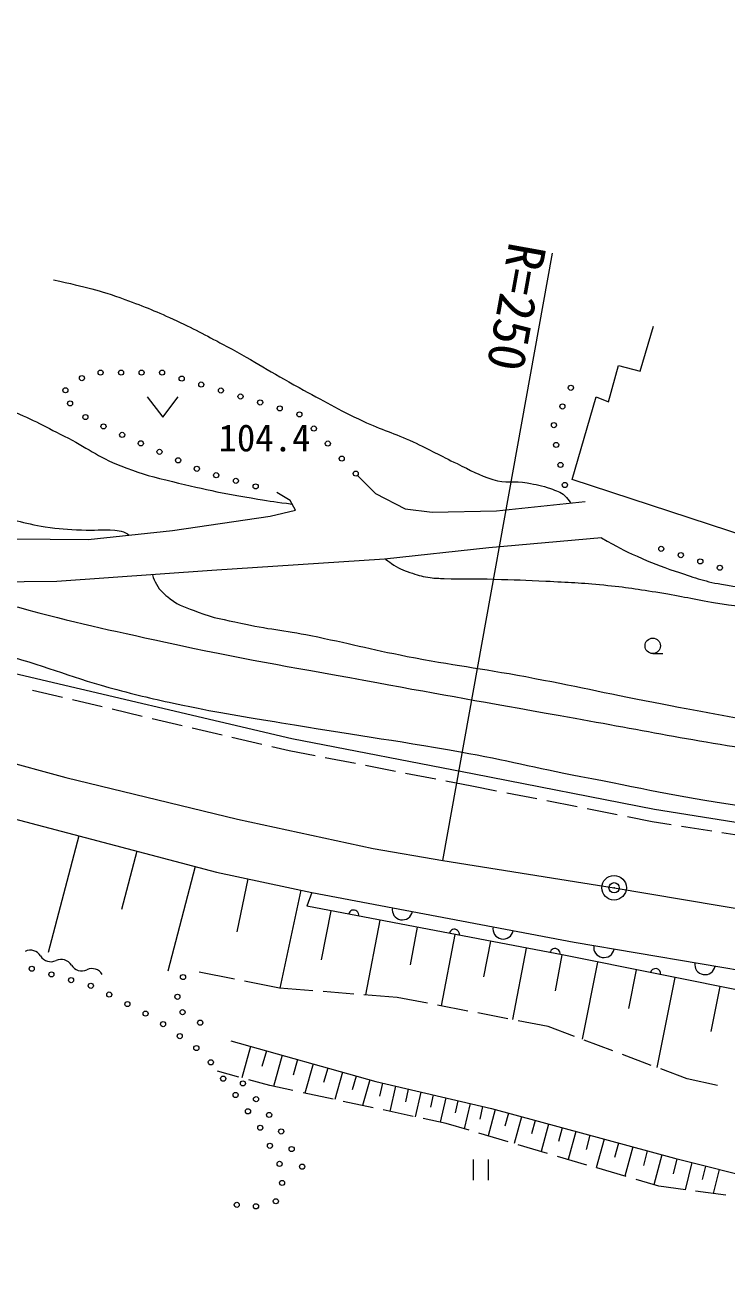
# Model space of a CAD drawing. Units: millimetres at full size, sheet at 1:1000; details may follow other scales. Extents: x 40000 to 680000, y 20000 to 380000.
# Drawn here: x 336128 to 370354, y 247590 to 309025 of the extents above; entities that cross this region are included whole.
import ezdxf
from ezdxf.enums import TextEntityAlignment as Align

# ---------------------------------------------------------------- set-up
doc = ezdxf.new("R2010")
doc.units = ezdxf.units.MM
doc.header["$LTSCALE"] = 1000
doc.header["$PDMODE"] = 32
doc.header["$PDSIZE"] = 500
doc.linetypes.add('CHAIN', pattern=[18.5, 12, -1.5, 3.5, -1.5])
for name, color, linetype, lineweight in [('M-BGD', 7, 'Continuous', 13), ('M-BMK', 2, 'CHAIN', 13), ('M-BMK-SRVR', 3, 'Continuous', 13), ('M-STR-HTXT', 7, 'Continuous', 13)]:
    doc.layers.add(name, color=color, linetype=linetype, lineweight=lineweight)
doc.layers.add('M-BGD-HTXT', color=7, linetype='Continuous')
doc.styles.add('ＭＳ ゴシック', font='')
doc.styles.get('ＭＳ ゴシック').set_extended_font_data('MS Gothic')

msp = doc.modelspace()

# ---------------------------------------------------------------- linework, layer by layer
at = {"layer": 'M-BGD'}
for p, q in [((342086, 290907), (342836, 289907)), ((342836, 289907), (343586, 290907)), ((366740, 278378), (367240, 278378)), ((336481, 276589), (337941, 276246)), ((338428, 276132), (339888, 275789)), ((340375, 275674), (341835, 275331)), ((342322, 275217), (343782, 274874)), ((344269, 274760), (345729, 274417)), ((346216, 274303), (347676, 273960)), ((348163, 273846), (349009, 273647)), ((349009, 273647), (350270, 273404)), ((350761, 273309), (352234, 273024)), ((352724, 272929), (354197, 272645)), ((354688, 272550), (356161, 272265)), ((356652, 272171), (357913, 271927)), ((357913, 271927), (359125, 271688)), ((359616, 271591), (361088, 271301)), ((361578, 271204), (363050, 270913)), ((363540, 270817), (365012, 270526)), ((365502, 270429), (366715, 270190)), ((366715, 270190), (367645, 270042)), ((368139, 269964), (369621, 269729)), ((338741, 269486), (337245, 263804)), ((370114, 269650), (371596, 269415)), ((341582, 268738), (340834, 265897)), ((344423, 267990), (343080, 262888)), ((346992, 267392), (346445, 264811)), ((349572, 266845), (348558, 262058)), ((350110, 266731), (349869, 266058)), ((351030, 265836), (350570, 263433)), ((353433, 265376), (352735, 261727)), ((355257, 265027), (354908, 263203)), ((357082, 264678), (356415, 261194)), ((358824, 264345), (358491, 262603)), ((360566, 264012), (359899, 260523)), ((362311, 263678), (361977, 261934)), ((364052, 263330), (363297, 259564)), ((365935, 262953), (365558, 261069)), ((346333, 262501), (344618, 262844)), ((348538, 262060), (346823, 262403)), ((367818, 262575), (366939, 258191)), ((350163, 261931), (348538, 262060)), ((352157, 261773), (350662, 261892)), ((354280, 261605), (352655, 261733)), ((370010, 262135), (369570, 259944)), ((355751, 261322), (354280, 261605)), ((357715, 260944), (356242, 261227)), ((359679, 260566), (358206, 260849)), ((361641, 260188), (360170, 260471)), ((362925, 259704), (361641, 260188)), ((364797, 258999), (363393, 259528)), ((347126, 259213), (346697, 257679)), ((347892, 258998), (347678, 258232)), ((348659, 258784), (348235, 257267)), ((366668, 258294), (365264, 258823)), ((349417, 258572), (349205, 257813)), ((350176, 258360), (349777, 256936)), ((350887, 258160), (350688, 257449)), ((368420, 257633), (367136, 258117)), ((346551, 257719), (345515, 258004)), ((348069, 257303), (347033, 257587)), ((351599, 257961), (351225, 256625)), ((352267, 257774), (352080, 257106)), ((352935, 257588), (352584, 256333)), ((353566, 257427), (353418, 256793)), ((369906, 257314), (368420, 257633)), ((349191, 257062), (348069, 257303)), ((351147, 256642), (349680, 256957)), ((354200, 257279), (353913, 256048)), ((354815, 257135), (354672, 256520)), ((355431, 256992), (355149, 255783)), ((356035, 256851), (355894, 256246)), ((353102, 256222), (351636, 256537)), ((356640, 256710), (356363, 255522)), ((357234, 256571), (357095, 255978)), ((357827, 256433), (357540, 255199)), ((358444, 256289), (358300, 255672)), ((355058, 255802), (353591, 256117)), ((356669, 255456), (355547, 255697)), ((359059, 256138), (358710, 254854)), ((359701, 255964), (359527, 255322)), ((360344, 255789), (359987, 254477)), ((360999, 255611), (360821, 254955)), ((357778, 255129), (356669, 255456)), ((359696, 254563), (358258, 254988)), ((361655, 255432), (361291, 254092)), ((362325, 255250), (362143, 254580)), ((362995, 255068), (362623, 253699)), ((361615, 253997), (360176, 254421)), ((363680, 254882), (363494, 254197)), ((364364, 254696), (363984, 253298)), ((365063, 254506), (364873, 253807)), ((363533, 253431), (362094, 253855)), ((365762, 254316), (365374, 252887)), ((366476, 254121), (366282, 253407)), ((367190, 253927), (366794, 252468)), ((367920, 253731), (367737, 252998)), ((357977, 253696), (357977, 252696)), ((358727, 252696), (358727, 253696)), ((365451, 252865), (364012, 253289)), ((368653, 253548), (368322, 252223)), ((369316, 253382), (369150, 252719)), ((369978, 253216), (369683, 252039)), ((367040, 252396), (365931, 252723)), ((368331, 252222), (367040, 252396)), ((370313, 251954), (368826, 252155))]:
    msp.add_line(p, q, dxfattribs=at)
for points in [[(258709, 274466), (257900, 280975), (257360, 287096), (257124, 289766), (256753, 290969), (256068, 291958), (255258, 292880), (253695, 294027), (250896, 296107), (248996, 297613), (248153, 298422), (247771, 298973), (247703, 299254), (247748, 299412), (248400, 299344), (253639, 297636), (261604, 295179), (276047, 290103), (293045, 284336), (308020, 279024), (318820, 275407), (334984, 270475), (345456, 267718), (350110, 266731)], [(373315, 291912), (380549, 289551), (378087, 281861), (362818, 286861), (363981, 290892), (364588, 290655), (365077, 292426), (366123, 292156), (366780, 294348)], [(352337, 287063), (353222, 286178), (354664, 285444), (355979, 285267), (359116, 285343), (363441, 285798)], [(320256, 281451), (321347, 282175), (323370, 283086), (325141, 283558), (327266, 283929), (329947, 284030), (339205, 283946), (343319, 284384), (348074, 285076), (349322, 285379), (349053, 285835), (348408, 286234)], [(324524, 280658), (335301, 277482), (349135, 274234), (358028, 272516), (366820, 270781), (375066, 269471), (384703, 268699), (395384, 268547), (402391, 268614), (417849, 270549), (429172, 272130), (436035, 273603), (439594, 274751), (443829, 276468), (449008, 279200), (454123, 282045), (456658, 283115), (458582, 283721), (460146, 284063)], [(364245, 284014), (358742, 283539), (353658, 282982), (345234, 282426), (337671, 281895), (329704, 281819), (327615, 281616), (325918, 281257), (324895, 280852), (324524, 280658)], [(350110, 266731), (362902, 264295), (381342, 261183), (390903, 259893), (394368, 258451)], [(394368, 257465), (388247, 258679), (376265, 260881), (362396, 263662), (349869, 266058)], [(346163, 259482), (353229, 257505), (358870, 256190), (367799, 253762), (381028, 250448), (385328, 249487), (389097, 247590)]]:
    msp.add_lwpolyline(points, dxfattribs=at)
for centre, radius in [((338895, 291811), 125), ((339806, 292081), 125), ((340806, 292081), 125), ((341806, 292081), 125), ((342806, 292080), 125), ((343762, 291789), 125), ((338090, 291218), 125), ((344719, 291498), 125), ((345676, 291207), 125), ((362748, 291340), 125), ((338317, 290577), 125), ((346633, 290916), 125), ((347589, 290625), 125), ((339064, 289913), 125), ((348546, 290334), 125), ((349503, 290043), 125), ((362334, 290430), 125), ((339948, 289458), 125), ((350210, 289353), 125), ((361921, 289519), 125), ((340858, 289044), 125), ((341769, 288630), 125), ((350891, 288620), 125), ((342679, 288217), 125), ((362027, 288554), 125), ((343589, 287803), 125), ((351571, 287888), 125), ((362241, 287577), 125), ((344500, 287389), 125), ((345447, 287077), 125), ((346409, 286803), 125), ((352252, 287155), 125), ((347371, 286529), 125), ((362455, 286600), 125), ((367158, 283485), 125), ((368110, 283178), 125), ((369061, 282871), 125), ((370013, 282564), 125), ((366739, 278753), 375), ((336446, 263007), 125), ((337407, 262729), 125), ((338367, 262451), 125), ((343827, 262600), 125), ((339328, 262173), 125), ((340229, 261748), 125), ((343552, 261638), 125), ((341115, 261283), 125), ((342000, 260818), 125), ((343807, 260887), 125), ((344666, 260375), 125), ((342855, 260304), 125), ((343666, 259719), 125), ((344477, 259135), 125), ((345183, 258441), 125), ((345787, 257645), 125), ((346749, 257413), 125), ((346392, 256848), 125), ((347388, 256644), 125), ((346996, 256052), 125), ((348027, 255875), 125), ((347596, 255252), 125), ((348616, 255070), 125), ((348067, 254370), 125), ((349127, 254211), 125), ((348538, 253488), 125), ((349638, 253352), 125), ((348657, 252558), 125), ((346449, 251491), 125), ((347386, 251418), 125), ((348355, 251664), 125)]:
    msp.add_circle(centre, radius, dxfattribs=at)
for centre, radius, start, end in [((352150, 265621), 250, 349.17429, 169.17429), ((354530, 265889), 500, 169.21512, 349.21512), ((357061, 264682), 250, 349.17429, 169.17429), ((359442, 264954), 500, 169.21512, 349.21512), ((336379, 263321), 589, 31.57267, 115.20562), ((337382, 263938), 589, 211.57267, 295.20562), ((361972, 263743), 250, 349.17429, 169.17429), ((364359, 264049), 500, 170.42301, 350.42301), ((337884, 262872), 589, 31.57267, 115.20562), ((338887, 263489), 589, 211.57267, 295.20562), ((339389, 262423), 589, 31.57267, 115.20562), ((366875, 262764), 250, 348.6623, 168.6623), ((369289, 263217), 500, 170.42301, 350.42301)]:
    msp.add_arc(centre, radius, start, end, dxfattribs=at)
for points, knots in [([(290704, 309025), (291336, 308618), (291529, 308473), (292020, 308069), (292777, 307446), (293196, 307061), (293762, 306259), (294354, 305421), (294624, 304904), (295066, 303977), (295690, 302671), (295895, 301877), (296415, 300526), (296922, 299211), (297145, 298450), (297697, 297153), (298003, 296435), (298123, 295998), (298557, 295349), (298964, 294741), (299295, 294470), (299855, 294000), (300529, 293435), (300979, 293205), (301761, 292803), (303079, 292125), (303917, 291967), (305319, 291487), (307357, 290790), (308520, 290459), (310597, 289885), (312895, 289251), (314198, 288949), (316533, 288469), (319309, 287898), (320888, 287706), (323683, 287238), (326322, 286796), (327824, 286681), (330445, 286142), (331991, 285823), (332838, 285563), (334374, 285197), (335440, 284943), (336025, 284740), (337106, 284557), (337790, 284441), (338184, 284448), (338876, 284405), (339510, 284365), (339870, 284457), (340501, 284388), (340665, 284370), (340763, 284369), (340917, 284309), (341034, 284264), (341081, 284238), (341201, 284159)], [0, 0, 0, 0, 1, 1, 1, 2, 2, 2, 3, 3, 3, 4, 4, 4, 5, 5, 5, 6, 6, 6, 7, 7, 7, 8, 8, 8, 9, 9, 9, 10, 10, 10, 11, 11, 11, 12, 12, 12, 13, 13, 13, 14, 14, 14, 15, 15, 15, 16, 16, 16, 17, 17, 17, 18, 18, 18, 19, 19, 19, 19]), ([(311657, 297467), (312121, 296974), (312270, 296830), (312696, 296458), (313289, 295938), (313652, 295676), (314326, 295266), (315071, 294813), (315541, 294643), (316361, 294344), (317415, 293960), (318049, 293882), (319126, 293568), (320122, 293279), (320680, 293112), (321667, 292793), (322933, 292383), (323607, 292047), (324882, 291669), (325633, 291446), (326055, 291317), (326827, 291185), (327518, 291067), (327914, 291047), (328614, 291017), (329808, 290965), (330479, 291031), (331672, 290983), (332249, 290959), (332575, 290944), (333145, 290848), (333996, 290704), (334474, 290591), (335281, 290286), (336395, 289865), (336971, 289514), (338035, 288982), (339123, 288438), (339659, 287979), (340790, 287532), (341628, 287200), (342117, 287059), (342993, 286846), (344732, 286423), (345711, 286193), (347479, 285913), (348130, 285809), (348349, 285770), (349150, 285670)], [0, 0, 0, 0, 1, 1, 1, 2, 2, 2, 3, 3, 3, 4, 4, 4, 5, 5, 5, 6, 6, 6, 7, 7, 7, 8, 8, 8, 9, 9, 9, 10, 10, 10, 11, 11, 11, 12, 12, 12, 13, 13, 13, 14, 14, 14, 15, 15, 15, 16, 16, 16, 16]), ([(337515, 296612), (339162, 296225), (339664, 296126), (340989, 295651), (341995, 295290), (342548, 295054), (343518, 294605), (344492, 294155), (345019, 293866), (345964, 293357), (347358, 292607), (348098, 292110), (349488, 291351), (350695, 290691), (351363, 290303), (352608, 289715), (353542, 289274), (354114, 289136), (355053, 288703), (355901, 288313), (356350, 288039), (357194, 287641), (357872, 287322), (358230, 287077), (358948, 286865), (359577, 286680), (359972, 286813), (360618, 286697), (361064, 286616), (361326, 286595), (361747, 286427), (362035, 286312), (362234, 286288), (362456, 286073), (362580, 285952), (362634, 285888), (362730, 285724)], [0, 0, 0, 0, 1, 1, 1, 2, 2, 2, 3, 3, 3, 4, 4, 4, 5, 5, 5, 6, 6, 6, 7, 7, 7, 8, 8, 8, 9, 9, 9, 10, 10, 10, 11, 11, 11, 12, 12, 12, 12]), ([(333425, 281854), (333525, 281656), (333572, 281572), (333712, 281429), (333876, 281262), (334010, 281215), (334218, 281108), (334794, 280815), (335181, 280809), (335803, 280636), (338576, 279868), (340160, 279551), (342970, 278933), (346730, 278106), (348864, 277778), (352649, 277078), (356085, 276443), (358012, 276103), (361452, 275493), (365659, 274748), (368004, 274255), (372227, 273604), (374354, 273277), (375548, 273087), (377691, 272896), (379011, 272779), (379755, 272763), (381080, 272728), (384017, 272648), (385664, 272718), (388601, 272677), (392343, 272624), (394438, 272426), (398180, 272491), (401529, 272550), (403398, 272776), (406746, 272896), (410413, 273028), (412469, 273063), (416139, 273082), (418372, 273093), (419625, 272916), (421855, 273031), (423684, 273125), (424707, 273264), (426509, 273588), (428834, 274004), (430113, 274370), (432378, 275038), (435762, 276036), (437639, 276674), (440927, 277955), (443220, 278848), (444499, 279375), (446711, 280451), (448733, 281434), (449795, 282128), (451703, 283318), (453072, 284172), (453795, 284724), (455059, 285729), (455391, 285994), (455506, 286079), (455904, 286415)], [0, 0, 0, 0, 1, 1, 1, 2, 2, 2, 3, 3, 3, 4, 4, 4, 5, 5, 5, 6, 6, 6, 7, 7, 7, 8, 8, 8, 9, 9, 9, 10, 10, 10, 11, 11, 11, 12, 12, 12, 13, 13, 13, 14, 14, 14, 15, 15, 15, 16, 16, 16, 17, 17, 17, 18, 18, 18, 19, 19, 19, 20, 20, 20, 21, 21, 21, 21]), ([(364245, 284014), (365050, 283566), (365286, 283436), (365980, 283122), (366689, 282801), (367097, 282643), (367835, 282396), (368705, 282105), (369192, 281918), (370095, 281756), (370895, 281612), (371356, 281590), (372169, 281570), (372972, 281550), (373422, 281633), (374226, 281638), (375333, 281645), (375957, 281676), (377059, 281570), (377979, 281482), (378467, 281263), (379369, 281064), (381003, 280704), (381899, 280401), (383551, 280137), (385086, 279891), (385957, 279821), (387503, 279659), (389358, 279464), (390409, 279454), (392258, 279209), (393140, 279093), (393632, 278682), (394507, 278847), (394882, 278918), (395062, 278955), (395441, 279133)], [0, 0, 0, 0, 1, 1, 1, 2, 2, 2, 3, 3, 3, 4, 4, 4, 5, 5, 5, 6, 6, 6, 7, 7, 7, 8, 8, 8, 9, 9, 9, 10, 10, 10, 11, 11, 11, 12, 12, 12, 12]), ([(353711, 282988), (353883, 282843), (353946, 282802), (354107, 282697), (354435, 282485), (354651, 282415), (355022, 282292), (355352, 282184), (355542, 282129), (355886, 282083), (356152, 282047), (356303, 282048), (356571, 282038), (357521, 282002), (358054, 282035), (359004, 282008), (359991, 281979), (360544, 281964), (361530, 281913), (362631, 281855), (363250, 281835), (364348, 281725), (365424, 281618), (366023, 281522), (367091, 281351), (368154, 281180), (368741, 281032), (369804, 280856), (370733, 280702), (371261, 280668), (372187, 280496), (373359, 280279), (374004, 280104), (375170, 279859), (377124, 279448), (378214, 279191), (380176, 278825), (382067, 278472), (383132, 278305), (385031, 278001), (386609, 277748), (387491, 277587), (389078, 277405), (390055, 277292), (390603, 277231), (391585, 277191), (392919, 277136), (393668, 277155), (395003, 277180), (396620, 277210), (397526, 277242), (399140, 277348), (400288, 277424), (400932, 277477), (402074, 277618), (402957, 277728), (403441, 277868), (404322, 277989), (405168, 278106), (405640, 278195), (406492, 278248), (407097, 278285), (407440, 278319), (408044, 278259), (408633, 278201), (408957, 278123), (409539, 278012), (409891, 277944), (410083, 277874), (410438, 277821), (410669, 277786), (410801, 277781), (411034, 277787), (411229, 277792), (411351, 277784), (411529, 277866), (411656, 277924), (411711, 277964), (411826, 278067)], [0, 0, 0, 0, 1, 1, 1, 2, 2, 2, 3, 3, 3, 4, 4, 4, 5, 5, 5, 6, 6, 6, 7, 7, 7, 8, 8, 8, 9, 9, 9, 10, 10, 10, 11, 11, 11, 12, 12, 12, 13, 13, 13, 14, 14, 14, 15, 15, 15, 16, 16, 16, 17, 17, 17, 18, 18, 18, 19, 19, 19, 20, 20, 20, 21, 21, 21, 22, 22, 22, 23, 23, 23, 24, 24, 24, 25, 25, 25, 26, 26, 26, 26]), ([(342336, 282222), (342395, 282012), (342434, 281932), (342527, 281760), (342708, 281424), (342904, 281292), (343201, 281052), (343660, 280683), (344013, 280616), (344562, 280400), (345342, 280093), (345823, 280046), (346641, 279861), (347968, 279561), (348736, 279521), (350070, 279254), (351907, 278886), (352920, 278602), (354758, 278242), (357009, 277800), (358292, 277673), (360548, 277252), (362987, 276798), (364339, 276471), (366776, 276005), (369120, 275556), (370431, 275288), (372790, 274925), (373941, 274748), (374586, 274639), (375747, 274543), (377026, 274438), (377747, 274440), (379030, 274408), (380948, 274361), (382023, 274383), (383942, 274374), (385830, 274366), (386888, 274393), (388776, 274363), (390582, 274335), (391592, 274287), (393397, 274240), (394767, 274204), (395534, 274140), (396904, 274150), (398376, 274160), (399202, 274189), (400670, 274296), (402546, 274432), (403586, 274628), (405460, 274790), (406924, 274917), (407746, 274969), (409214, 275049), (410517, 275120), (411248, 275154), (412553, 275173), (415008, 275207), (416383, 275067), (418838, 275027), (419922, 275009), (420530, 274978), (421614, 274993), (422840, 275010), (423531, 274956), (424751, 275071), (425302, 275124), (425614, 275172), (426145, 275330), (426429, 275415), (426601, 275478), (426819, 275679), (426982, 275827), (427044, 275913), (427167, 276123)], [0, 0, 0, 0, 1, 1, 1, 2, 2, 2, 3, 3, 3, 4, 4, 4, 5, 5, 5, 6, 6, 6, 7, 7, 7, 8, 8, 8, 9, 9, 9, 10, 10, 10, 11, 11, 11, 12, 12, 12, 13, 13, 13, 14, 14, 14, 15, 15, 15, 16, 16, 16, 17, 17, 17, 18, 18, 18, 19, 19, 19, 20, 20, 20, 21, 21, 21, 22, 22, 22, 23, 23, 23, 24, 24, 24, 25, 25, 25, 25]), ([(328017, 279629), (330007, 279412), (330593, 279369), (332214, 279031), (333390, 278787), (334039, 278604), (335198, 278290), (337328, 277712), (338460, 277179), (340594, 276620), (341845, 276292), (342550, 276123), (343815, 275861), (345689, 275473), (346752, 275323), (348638, 275001), (352039, 274422), (353960, 274190), (357356, 273585), (359659, 273174), (360927, 272830), (363225, 272387), (366197, 271815), (367851, 271419), (370847, 270988), (373687, 270579), (375289, 270421), (378148, 270178), (381047, 269932), (382678, 269876), (385585, 269774), (389673, 269630), (391966, 269572), (396057, 269588), (399543, 269602), (401495, 269667), (404978, 269824), (407272, 269928), (408553, 270069), (410846, 270212), (413100, 270352), (414363, 270443), (416619, 270561), (417418, 270602), (417670, 270616), (418665, 270663)], [0, 0, 0, 0, 1, 1, 1, 2, 2, 2, 3, 3, 3, 4, 4, 4, 5, 5, 5, 6, 6, 6, 7, 7, 7, 8, 8, 8, 9, 9, 9, 10, 10, 10, 11, 11, 11, 12, 12, 12, 13, 13, 13, 14, 14, 14, 15, 15, 15, 15])]:
    msp.add_open_spline(points, degree=3, knots=knots, dxfattribs=at)
at = {"layer": 'M-BMK'}
msp.add_lwpolyline([(331332, 274166), (338105, 272334), (346481, 270293), (353102, 268862), (356495, 268277), (364855, 266954), (375436, 265158), (383204, 264039), (389367, 263638), (396675, 263486), (404879, 263734), (414667, 264650), (420124, 265585), (427336, 267149), (431753, 268396), (434527, 269052), (439127, 269973), (445019, 270025), (452655, 269385), (463105, 268606), (464141, 268523), (475582, 267473), (488752, 266548)], dxfattribs=at)
at = {"layer": 'M-BMK-SRVR'}
msp.add_circle((364855, 266954), 600, dxfattribs=at)
msp.add_point((364855, 266954), dxfattribs=at)
at = {"layer": 'M-STR-HTXT'}
msp.add_line((356495, 268277), (361855, 297903), dxfattribs=at)

# ---------------------------------------------------------------- texts
at = {"layer": 'M-BGD-HTXT', "style": 'ＭＳ ゴシック'}
msp.add_text('104.4', height=1320, dxfattribs=at).set_placement((345556, 287842), align=Align.BOTTOM_LEFT)
at = {"layer": 'M-STR-HTXT', "style": 'ＭＳ ゴシック'}
msp.add_text('R=250', height=1833, rotation=259.745, dxfattribs=at).set_placement((360098, 295278), align=Align.MIDDLE_CENTER)

doc.saveas('drawing.dxf')
